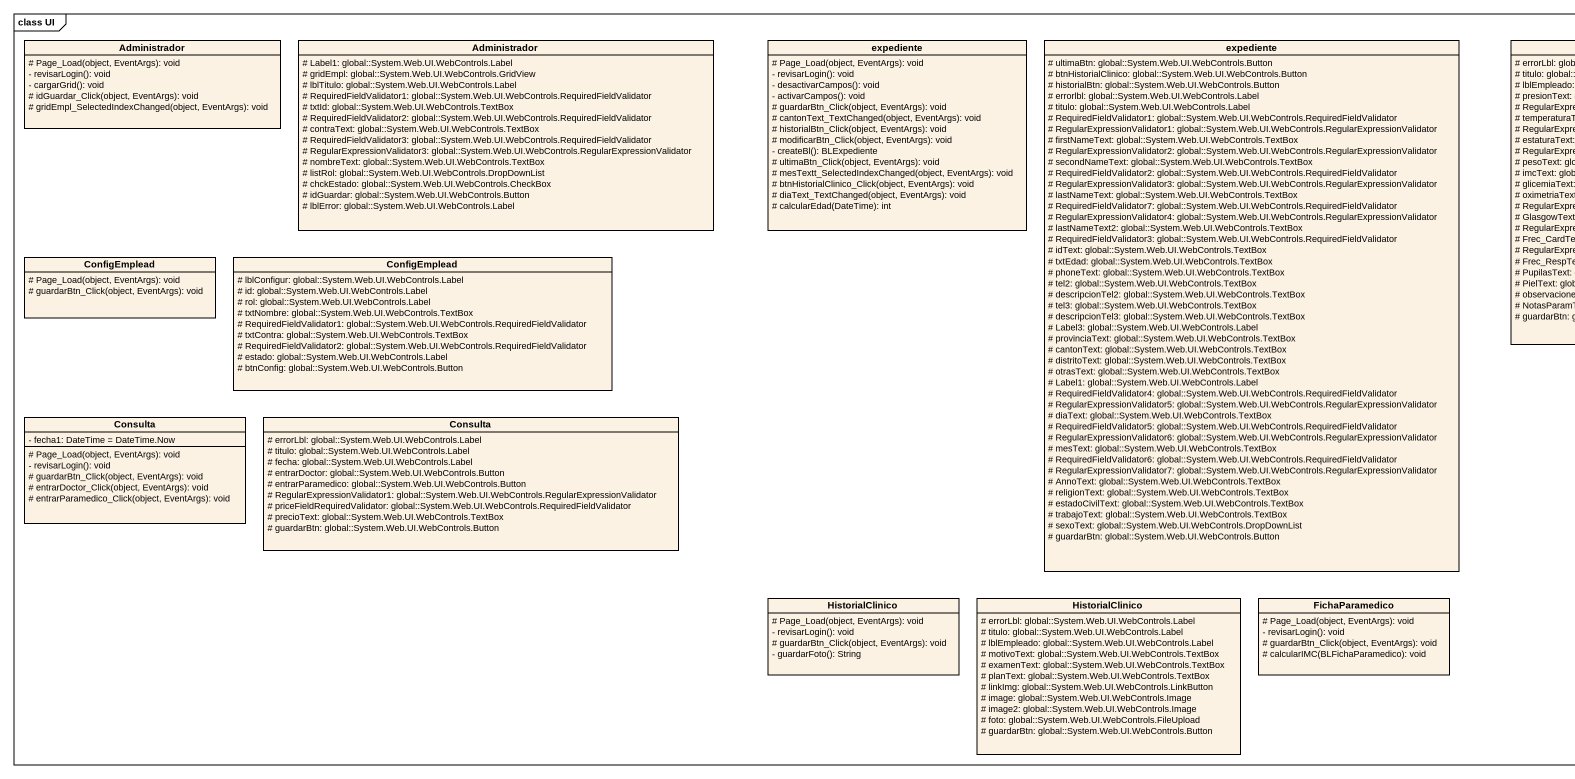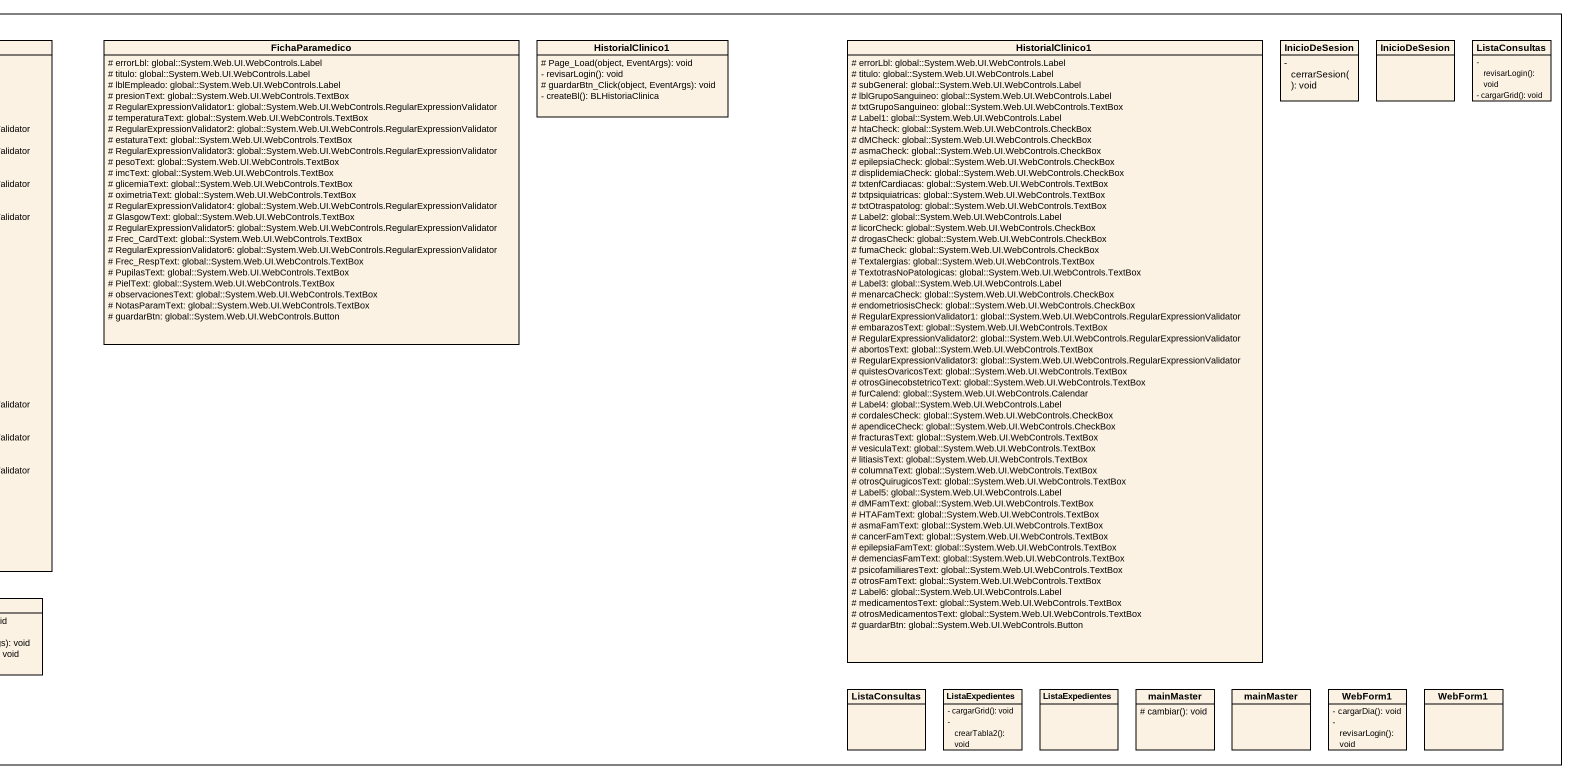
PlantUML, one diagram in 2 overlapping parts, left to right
@startuml
mainframe class UI
hide circle
hide empty members
skinparam classAttributeIconSize 0
class Administrador {
  # Page_Load(object, EventArgs): void
  - revisarLogin(): void
  - cargarGrid(): void
  # idGuardar_Click(object, EventArgs): void
  # gridEmpl_SelectedIndexChanged(object, EventArgs): void
}
class "Administrador" as Administrador_2 {
  # Label1: global::System.Web.UI.WebControls.Label
  # gridEmpl: global::System.Web.UI.WebControls.GridView
  # lblTitulo: global::System.Web.UI.WebControls.Label
  # RequiredFieldValidator1: global::System.Web.UI.WebControls.RequiredFieldValidator
  # txtId: global::System.Web.UI.WebControls.TextBox
  # RequiredFieldValidator2: global::System.Web.UI.WebControls.RequiredFieldValidator
  # contraText: global::System.Web.UI.WebControls.TextBox
  # RequiredFieldValidator3: global::System.Web.UI.WebControls.RequiredFieldValidator
  # RegularExpressionValidator3: global::System.Web.UI.WebControls.RegularExpressionValidator
  # nombreText: global::System.Web.UI.WebControls.TextBox
  # listRol: global::System.Web.UI.WebControls.DropDownList
  # chckEstado: global::System.Web.UI.WebControls.CheckBox
  # idGuardar: global::System.Web.UI.WebControls.Button
  # lblError: global::System.Web.UI.WebControls.Label
}
class expediente {
  # Page_Load(object, EventArgs): void
  - revisarLogin(): void
  - desactivarCampos(): void
  - activarCampos(): void
  # guardarBtn_Click(object, EventArgs): void
  # cantonText_TextChanged(object, EventArgs): void
  # historialBtn_Click(object, EventArgs): void
  # modificarBtn_Click(object, EventArgs): void
  - createBl(): BLExpediente
  # ultimaBtn_Click(object, EventArgs): void
  # mesTextt_SelectedIndexChanged(object, EventArgs): void
  # btnHistorialClinico_Click(object, EventArgs): void
  # diaText_TextChanged(object, EventArgs): void
  # calcularEdad(DateTime): int
}
class "expediente" as expediente_2 {
  # ultimaBtn: global::System.Web.UI.WebControls.Button
  # btnHistorialClinico: global::System.Web.UI.WebControls.Button
  # historialBtn: global::System.Web.UI.WebControls.Button
  # errorlbl: global::System.Web.UI.WebControls.Label
  # titulo: global::System.Web.UI.WebControls.Label
  # RequiredFieldValidator1: global::System.Web.UI.WebControls.RequiredFieldValidator
  # RegularExpressionValidator1: global::System.Web.UI.WebControls.RegularExpressionValidator
  # firstNameText: global::System.Web.UI.WebControls.TextBox
  # RegularExpressionValidator2: global::System.Web.UI.WebControls.RegularExpressionValidator
  # secondNameText: global::System.Web.UI.WebControls.TextBox
  # RequiredFieldValidator2: global::System.Web.UI.WebControls.RequiredFieldValidator
  # RegularExpressionValidator3: global::System.Web.UI.WebControls.RegularExpressionValidator
  # lastNameText: global::System.Web.UI.WebControls.TextBox
  # RequiredFieldValidator7: global::System.Web.UI.WebControls.RequiredFieldValidator
  # RegularExpressionValidator4: global::System.Web.UI.WebControls.RegularExpressionValidator
  # lastNameText2: global::System.Web.UI.WebControls.TextBox
  # RequiredFieldValidator3: global::System.Web.UI.WebControls.RequiredFieldValidator
  # idText: global::System.Web.UI.WebControls.TextBox
  # txtEdad: global::System.Web.UI.WebControls.TextBox
  # phoneText: global::System.Web.UI.WebControls.TextBox
  # tel2: global::System.Web.UI.WebControls.TextBox
  # descripcionTel2: global::System.Web.UI.WebControls.TextBox
  # tel3: global::System.Web.UI.WebControls.TextBox
  # descripcionTel3: global::System.Web.UI.WebControls.TextBox
  # Label3: global::System.Web.UI.WebControls.Label
  # provinciaText: global::System.Web.UI.WebControls.TextBox
  # cantonText: global::System.Web.UI.WebControls.TextBox
  # distritoText: global::System.Web.UI.WebControls.TextBox
  # otrasText: global::System.Web.UI.WebControls.TextBox
  # Label1: global::System.Web.UI.WebControls.Label
  # RequiredFieldValidator4: global::System.Web.UI.WebControls.RequiredFieldValidator
  # RegularExpressionValidator5: global::System.Web.UI.WebControls.RegularExpressionValidator
  # diaText: global::System.Web.UI.WebControls.TextBox
  # RequiredFieldValidator5: global::System.Web.UI.WebControls.RequiredFieldValidator
  # RegularExpressionValidator6: global::System.Web.UI.WebControls.RegularExpressionValidator
  # mesText: global::System.Web.UI.WebControls.TextBox
  # RequiredFieldValidator6: global::System.Web.UI.WebControls.RequiredFieldValidator
  # RegularExpressionValidator7: global::System.Web.UI.WebControls.RegularExpressionValidator
  # AnnoText: global::System.Web.UI.WebControls.TextBox
  # religionText: global::System.Web.UI.WebControls.TextBox
  # estadoCivilText: global::System.Web.UI.WebControls.TextBox
  # trabajoText: global::System.Web.UI.WebControls.TextBox
  # sexoText: global::System.Web.UI.WebControls.DropDownList
  # guardarBtn: global::System.Web.UI.WebControls.Button
}
class FichaParamedico {
  # errorLbl: global::System.Web.UI.WebControls.Label
  # titulo: global::System.Web.UI.WebControls.Label
  # lblEmpleado: global::System.Web.UI.WebControls.Label
  # presionText: global::System.Web.UI.WebControls.TextBox
  # RegularExpressionValidator1: global::System.Web.UI.WebControls.RegularExpressionValidator
  # temperaturaText: global::System.Web.UI.WebControls.TextBox
  # RegularExpressionValidator2: global::System.Web.UI.WebControls.RegularExpressionValidator
  # estaturaText: global::System.Web.UI.WebControls.TextBox
  # RegularExpressionValidator3: global::System.Web.UI.WebControls.RegularExpressionValidator
  # pesoText: global::System.Web.UI.WebControls.TextBox
  # imcText: global::System.Web.UI.WebControls.TextBox
  # glicemiaText: global::System.Web.UI.WebControls.TextBox
  # oximetriaText: global::System.Web.UI.WebControls.TextBox
  # RegularExpressionValidator4: global::System.Web.UI.WebControls.RegularExpressionValidator
  # GlasgowText: global::System.Web.UI.WebControls.TextBox
  # RegularExpressionValidator5: global::System.Web.UI.WebControls.RegularExpressionValidator
  # Frec_CardText: global::System.Web.UI.WebControls.TextBox
  # RegularExpressionValidator6: global::System.Web.UI.WebControls.RegularExpressionValidator
  # Frec_RespText: global::System.Web.UI.WebControls.TextBox
  # PupilasText: global::System.Web.UI.WebControls.TextBox
  # PielText: global::System.Web.UI.WebControls.TextBox
  # observacionesText: global::System.Web.UI.WebControls.TextBox
  # NotasParamText: global::System.Web.UI.WebControls.TextBox
  # guardarBtn: global::System.Web.UI.WebControls.Button
}
class HistorialClinico1 {
  # Page_Load(object, EventArgs): void
  - revisarLogin(): void
  # guardarBtn_Click(object, EventArgs): void
  - createBl(): BLHistoriaClinica
}
class "HistorialClinico1" as HistorialClinico1_2 {
  # errorLbl: global::System.Web.UI.WebControls.Label
  # titulo: global::System.Web.UI.WebControls.Label
  # subGeneral: global::System.Web.UI.WebControls.Label
  # lblGrupoSanguineo: global::System.Web.UI.WebControls.Label
  # txtGrupoSanguineo: global::System.Web.UI.WebControls.TextBox
  # Label1: global::System.Web.UI.WebControls.Label
  # htaCheck: global::System.Web.UI.WebControls.CheckBox
  # dMCheck: global::System.Web.UI.WebControls.CheckBox
  # asmaCheck: global::System.Web.UI.WebControls.CheckBox
  # epilepsiaCheck: global::System.Web.UI.WebControls.CheckBox
  # displidemiaCheck: global::System.Web.UI.WebControls.CheckBox
  # txtenfCardiacas: global::System.Web.UI.WebControls.TextBox
  # txtpsiquiatricas: global::System.Web.UI.WebControls.TextBox
  # txtOtraspatolog: global::System.Web.UI.WebControls.TextBox
  # Label2: global::System.Web.UI.WebControls.Label
  # licorCheck: global::System.Web.UI.WebControls.CheckBox
  # drogasCheck: global::System.Web.UI.WebControls.CheckBox
  # fumaCheck: global::System.Web.UI.WebControls.CheckBox
  # Textalergias: global::System.Web.UI.WebControls.TextBox
  # TextotrasNoPatologicas: global::System.Web.UI.WebControls.TextBox
  # Label3: global::System.Web.UI.WebControls.Label
  # menarcaCheck: global::System.Web.UI.WebControls.CheckBox
  # endometriosisCheck: global::System.Web.UI.WebControls.CheckBox
  # RegularExpressionValidator1: global::System.Web.UI.WebControls.RegularExpressionValidator
  # embarazosText: global::System.Web.UI.WebControls.TextBox
  # RegularExpressionValidator2: global::System.Web.UI.WebControls.RegularExpressionValidator
  # abortosText: global::System.Web.UI.WebControls.TextBox
  # RegularExpressionValidator3: global::System.Web.UI.WebControls.RegularExpressionValidator
  # quistesOvaricosText: global::System.Web.UI.WebControls.TextBox
  # otrosGinecobstetricoText: global::System.Web.UI.WebControls.TextBox
  # furCalend: global::System.Web.UI.WebControls.Calendar
  # Label4: global::System.Web.UI.WebControls.Label
  # cordalesCheck: global::System.Web.UI.WebControls.CheckBox
  # apendiceCheck: global::System.Web.UI.WebControls.CheckBox
  # fracturasText: global::System.Web.UI.WebControls.TextBox
  # vesiculaText: global::System.Web.UI.WebControls.TextBox
  # litiasisText: global::System.Web.UI.WebControls.TextBox
  # columnaText: global::System.Web.UI.WebControls.TextBox
  # otrosQuirugicosText: global::System.Web.UI.WebControls.TextBox
  # Label5: global::System.Web.UI.WebControls.Label
  # dMFamText: global::System.Web.UI.WebControls.TextBox
  # HTAFamText: global::System.Web.UI.WebControls.TextBox
  # asmaFamText: global::System.Web.UI.WebControls.TextBox
  # cancerFamText: global::System.Web.UI.WebControls.TextBox
  # epilepsiaFamText: global::System.Web.UI.WebControls.TextBox
  # demenciasFamText: global::System.Web.UI.WebControls.TextBox
  # psicofamiliaresText: global::System.Web.UI.WebControls.TextBox
  # otrosFamText: global::System.Web.UI.WebControls.TextBox
  # Label6: global::System.Web.UI.WebControls.Label
  # medicamentosText: global::System.Web.UI.WebControls.TextBox
  # otrosMedicamentosText: global::System.Web.UI.WebControls.TextBox
  # guardarBtn: global::System.Web.UI.WebControls.Button
}
class InicioDeSesion {
  - cerrarSesion(): void
}
class "InicioDeSesion" as InicioDeSesion_2
class ListaConsultas {
  - revisarLogin(): void
  - cargarGrid(): void
}
class ConfigEmplead {
  # Page_Load(object, EventArgs): void
  # guardarBtn_Click(object, EventArgs): void
}
class "ConfigEmplead" as ConfigEmplead_2 {
  # lblConfigur: global::System.Web.UI.WebControls.Label
  # id: global::System.Web.UI.WebControls.Label
  # rol: global::System.Web.UI.WebControls.Label
  # txtNombre: global::System.Web.UI.WebControls.TextBox
  # RequiredFieldValidator1: global::System.Web.UI.WebControls.RequiredFieldValidator
  # txtContra: global::System.Web.UI.WebControls.TextBox
  # RequiredFieldValidator2: global::System.Web.UI.WebControls.RequiredFieldValidator
  # estado: global::System.Web.UI.WebControls.Label
  # btnConfig: global::System.Web.UI.WebControls.Button
}
class Consulta {
  - fecha1: DateTime = DateTime.Now
  # Page_Load(object, EventArgs): void
  - revisarLogin(): void
  # guardarBtn_Click(object, EventArgs): void
  # entrarDoctor_Click(object, EventArgs): void
  # entrarParamedico_Click(object, EventArgs): void
}
class "Consulta" as Consulta_2 {
  # errorLbl: global::System.Web.UI.WebControls.Label
  # titulo: global::System.Web.UI.WebControls.Label
  # fecha: global::System.Web.UI.WebControls.Label
  # entrarDoctor: global::System.Web.UI.WebControls.Button
  # entrarParamedico: global::System.Web.UI.WebControls.Button
  # RegularExpressionValidator1: global::System.Web.UI.WebControls.RegularExpressionValidator
  # priceFieldRequiredValidator: global::System.Web.UI.WebControls.RequiredFieldValidator
  # precioText: global::System.Web.UI.WebControls.TextBox
  # guardarBtn: global::System.Web.UI.WebControls.Button
}
class HistorialClinico {
  # Page_Load(object, EventArgs): void
  - revisarLogin(): void
  # guardarBtn_Click(object, EventArgs): void
  - guardarFoto(): String
}
class "HistorialClinico" as HistorialClinico_2 {
  # errorLbl: global::System.Web.UI.WebControls.Label
  # titulo: global::System.Web.UI.WebControls.Label
  # lblEmpleado: global::System.Web.UI.WebControls.Label
  # motivoText: global::System.Web.UI.WebControls.TextBox
  # examenText: global::System.Web.UI.WebControls.TextBox
  # planText: global::System.Web.UI.WebControls.TextBox
  # linkImg: global::System.Web.UI.WebControls.LinkButton
  # image: global::System.Web.UI.WebControls.Image
  # image2: global::System.Web.UI.WebControls.Image
  # foto: global::System.Web.UI.WebControls.FileUpload
  # guardarBtn: global::System.Web.UI.WebControls.Button
}
class "FichaParamedico" as FichaParamedico_2 {
  # Page_Load(object, EventArgs): void
  - revisarLogin(): void
  # guardarBtn_Click(object, EventArgs): void
  # calcularIMC(BLFichaParamedico): void
}
class "ListaConsultas" as ListaConsultas_2
class ListaExpedientes {
  - cargarGrid(): void
  - crearTabla2(): void
}
class "ListaExpedientes" as ListaExpedientes_2
class mainMaster {
  # cambiar(): void
}
class "mainMaster" as mainMaster_2
class WebForm1 {
  - cargarDia(): void
  - revisarLogin(): void
}
class "WebForm1" as WebForm1_2
@enduml
